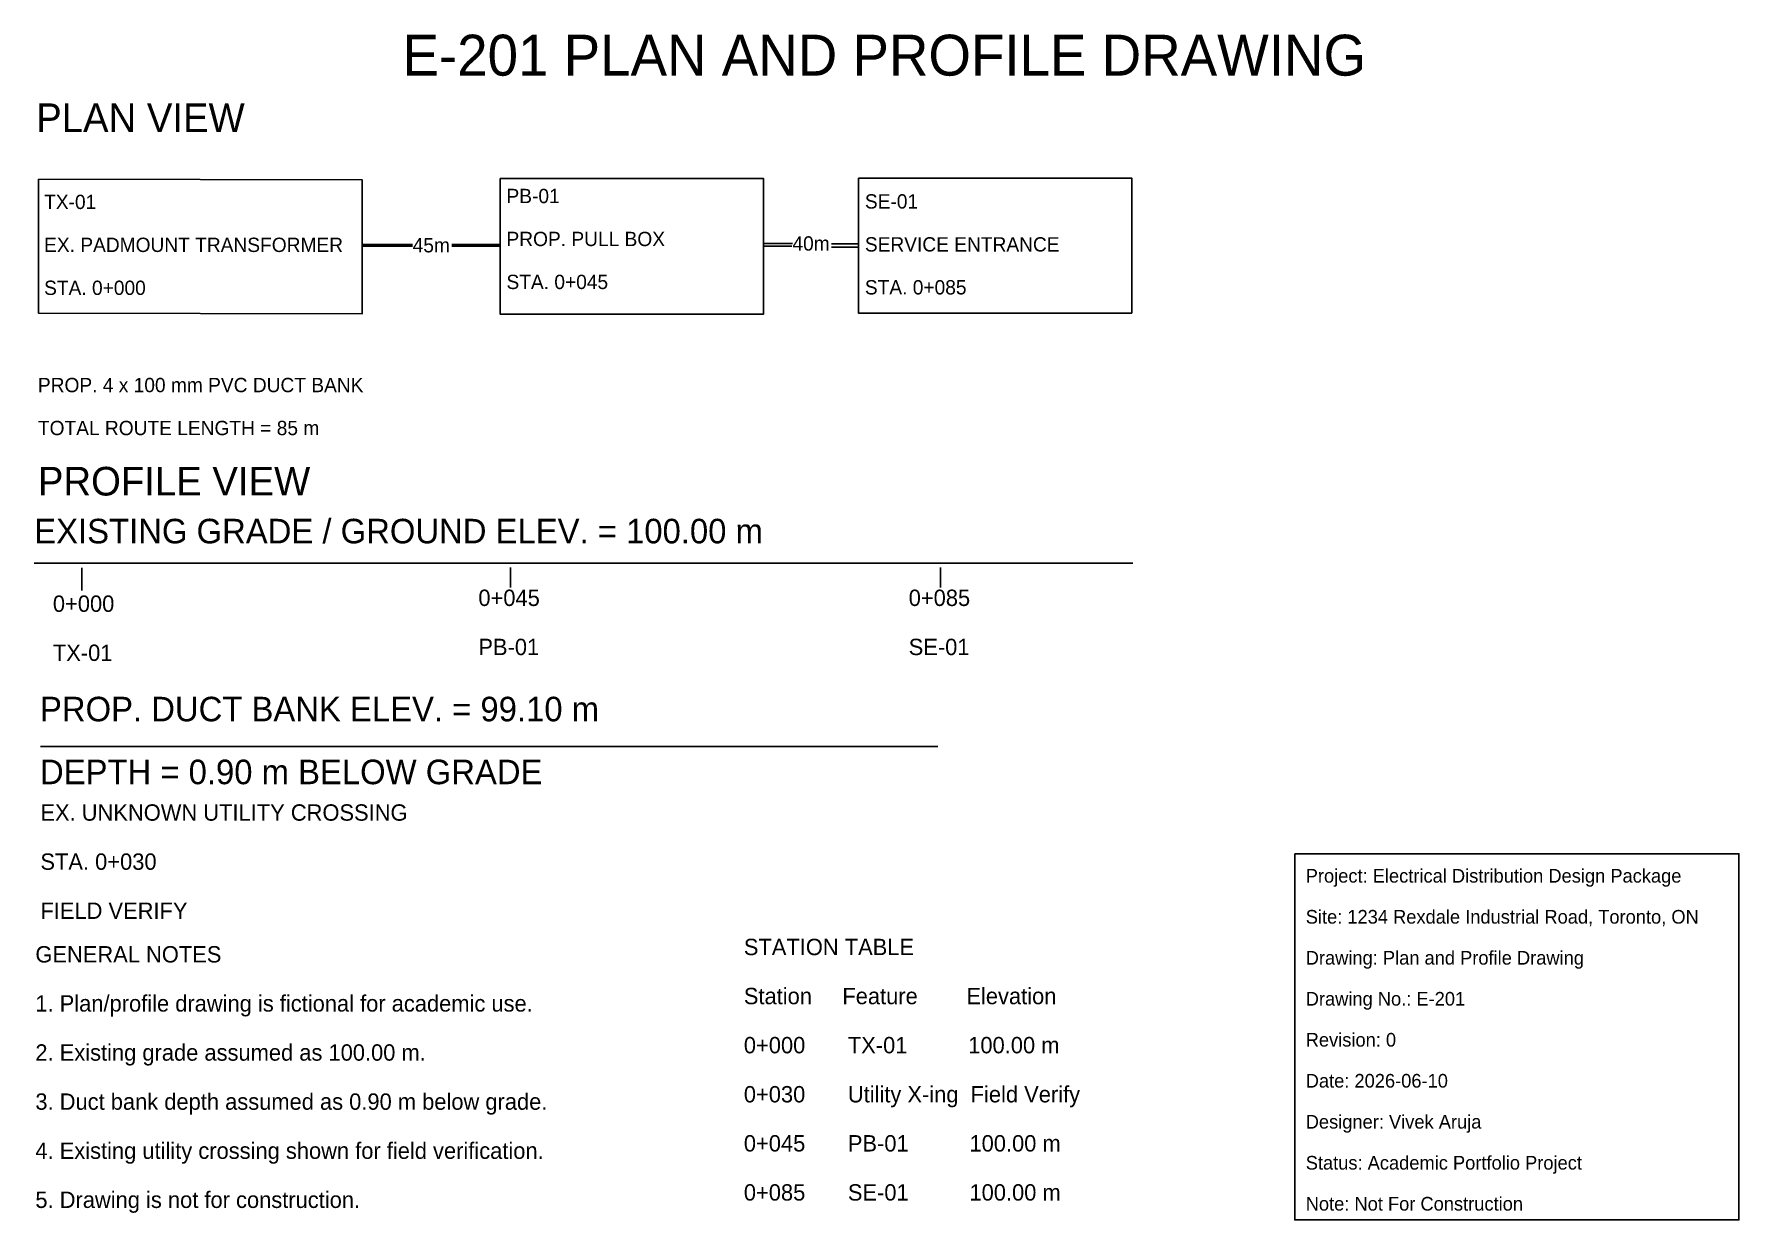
# Model space of a CAD drawing. Extents: x 0.002 to 0.419, y 0 to 0.29.
import ezdxf

# ---------------------------------------------------------------- set-up
doc = ezdxf.new("R2010")
doc.units = 0
for name, color, linetype in [('ELECTRICAL_SINGLE_LINE', 7, 'Continuous'), ('EXISTING_PROPERTY', 7, 'Continuous'), ('EXISTING_TRANSFORMER', 7, 'Continuous'), ('PROPOSED_DIMENSIONS', 7, 'Continuous'), ('PROPOSED_DUCT_BANK', 7, 'Continuous'), ('PROPOSED_PULL_BOX', 7, 'Continuous'), ('PROPOSED_SERVICE_ENTRANCE', 7, 'Continuous'), ('TEXT_LABELS', 7, 'Continuous')]:
    doc.layers.add(name, color=color, linetype=linetype)

msp = doc.modelspace()

# ---------------------------------------------------------------- linework, layer by layer
at = {"layer": 'ELECTRICAL_SINGLE_LINE'}
msp.add_lwpolyline([(0.31037, 0.08977), (0.41896, 0.08977), (0.41896, 0.00025), (0.31037, 0.00025)], close=True, dxfattribs=at)
at = {"layer": 'EXISTING_PROPERTY'}
msp.add_line((0.00219, 0.16074), (0.27076, 0.16074), dxfattribs=at)
at = {"layer": 'EXISTING_TRANSFORMER'}
msp.add_lwpolyline([(0.00328, 0.25465), (0.08238, 0.25451), (0.08238, 0.22171), (0.00328, 0.22185)], close=True, dxfattribs=at)
at = {"layer": 'PROPOSED_DIMENSIONS'}
for p, q in [((0.01385, 0.15962), (0.01385, 0.15409)), ((0.11868, 0.15972), (0.11868, 0.15834)), ((0.22379, 0.15972), (0.22379, 0.15834)), ((0.11868, 0.15834), (0.11868, 0.15485)), ((0.22379, 0.15834), (0.22379, 0.15485))]:
    msp.add_line(p, q, dxfattribs=at)
at = {"layer": 'PROPOSED_DUCT_BANK'}
msp.add_line((0.00376, 0.11599), (0.22313, 0.11599), dxfattribs=at)
at = {"layer": 'PROPOSED_PULL_BOX'}
msp.add_lwpolyline([(0.1161, 0.25479), (0.18052, 0.25479), (0.18052, 0.22168), (0.1161, 0.22168)], close=True, dxfattribs=at)
at = {"layer": 'PROPOSED_SERVICE_ENTRANCE'}
msp.add_lwpolyline([(0.20371, 0.25492), (0.27055, 0.25492), (0.27055, 0.2219), (0.20371, 0.2219)], close=True, dxfattribs=at)
at = {"layer": 'TEXT_LABELS'}
for p, q in [((0.08238, 0.23825), (0.09466, 0.23825)), ((0.08241, 0.23867), (0.09467, 0.23867)), ((0.1161, 0.23864), (0.10429, 0.23864)), ((0.1161, 0.23823), (0.1043, 0.23823)), ((0.18052, 0.23823), (0.1874, 0.23823)), ((0.18055, 0.23889), (0.18762, 0.23889)), ((0.1971, 0.2388), (0.20361, 0.2388)), ((0.20371, 0.23804), (0.19715, 0.23804))]:
    msp.add_line(p, q, dxfattribs=at)

# ---------------------------------------------------------------- texts
at = {"layer": 'PROPOSED_DUCT_BANK'}
for s, p in [('PROP. DUCT BANK ELEV. = 99.10 m', (0.00363, 0.12212)), ('DEPTH = 0.90 m BELOW GRADE', (0.00363, 0.10675))]:
    msp.add_text(s, height=0.006, dxfattribs=at).set_placement(p)
at = {"layer": 'TEXT_LABELS'}
for s, height, p in [('E-201 PLAN AND PROFILE DRAWING', 0.01, (0.09225, 0.27995)), ('PLAN VIEW', 0.007, (0.0027, 0.26616)), ('TX-01', 0.0035, (0.00464, 0.24734)), ('PB-01', 0.0035, (0.11767, 0.24878)), ('SE-01', 0.0035, (0.20529, 0.24746)), ('PROP. PULL BOX', 0.0035, (0.11767, 0.23828)), ('EX. PADMOUNT TRANSFORMER', 0.0035, (0.00464, 0.23684)), ('45m', 0.0035, (0.09473, 0.23675)), ('40m', 0.0035, (0.18758, 0.23718)), ('SERVICE ENTRANCE', 0.0035, (0.20529, 0.23696)), ('STA. 0+000', 0.0035, (0.00464, 0.22634)), ('STA. 0+045', 0.0035, (0.11767, 0.22778)), ('STA. 0+085', 0.0035, (0.20529, 0.22646)), ('PROP. 4 x 100 mm PVC DUCT BANK', 0.0035, (0.00312, 0.20257)), ('TOTAL ROUTE LENGTH = 85 m', 0.0035, (0.00312, 0.19207)), ('PROFILE VIEW', 0.007, (0.00312, 0.17732)), ('EXISTING GRADE / GROUND ELEV. = 100.00 m', 0.006, (0.00223, 0.16562)), ('0+045', 0.004, (0.1108, 0.15031)), ('0+085', 0.004, (0.216, 0.15031)), ('0+000', 0.004, (0.00678, 0.14888)), ('PB-01', 0.004, (0.1108, 0.13831)), ('SE-01', 0.004, (0.216, 0.13831)), ('TX-01', 0.004, (0.00678, 0.13688)), ('EX. UNKNOWN UTILITY CROSSING', 0.004, (0.00373, 0.09783)), ('STA. 0+030', 0.004, (0.00373, 0.08583)), ('Project: Electrical Distribution Design Package', 0.0033402, (0.31306, 0.08269)), ('FIELD VERIFY', 0.004, (0.00373, 0.07383)), ('Site: 1234 Rexdale Industrial Road, Toronto, ON', 0.0033402, (0.31306, 0.07267)), ('GENERAL NOTES', 0.004, (0.0025, 0.06317)), ('STATION TABLE', 0.004, (0.1757, 0.06497)), ('Drawing: Plan and Profile Drawing', 0.0033402, (0.31306, 0.06265)), ('1. Plan/profile drawing is fictional for academic use.', 0.004, (0.0025, 0.05117)), ('Station     Feature        Elevation', 0.004, (0.1757, 0.05297)), ('Drawing No.: E-201', 0.0033402, (0.31306, 0.05263)), ('Revision: 0', 0.0033402, (0.31306, 0.04261)), ('2. Existing grade assumed as 100.00 m.', 0.004, (0.0025, 0.03917)), ('0+000       TX-01          100.00 m', 0.004, (0.1757, 0.04097)), ('Date: 2026-06-10', 0.0033402, (0.31306, 0.03259)), ('3. Duct bank depth assumed as 0.90 m below grade.', 0.004, (0.0025, 0.02717)), ('0+030       Utility X-ing  Field Verify', 0.004, (0.1757, 0.02897)), ('Designer: Vivek Aruja', 0.0033402, (0.31306, 0.02257)), ('0+045       PB-01          100.00 m', 0.004, (0.1757, 0.01697)), ('4. Existing utility crossing shown for field verification.', 0.004, (0.0025, 0.01517)), ('Status: Academic Portfolio Project', 0.0033402, (0.31306, 0.01255)), ('0+085       SE-01          100.00 m', 0.004, (0.1757, 0.00497)), ('5. Drawing is not for construction.', 0.004, (0.0025, 0.00317)), ('Note: Not For Construction', 0.0033402, (0.31306, 0.00253))]:
    msp.add_text(s, height=height, dxfattribs=at).set_placement(p)

doc.saveas('drawing.dxf')
